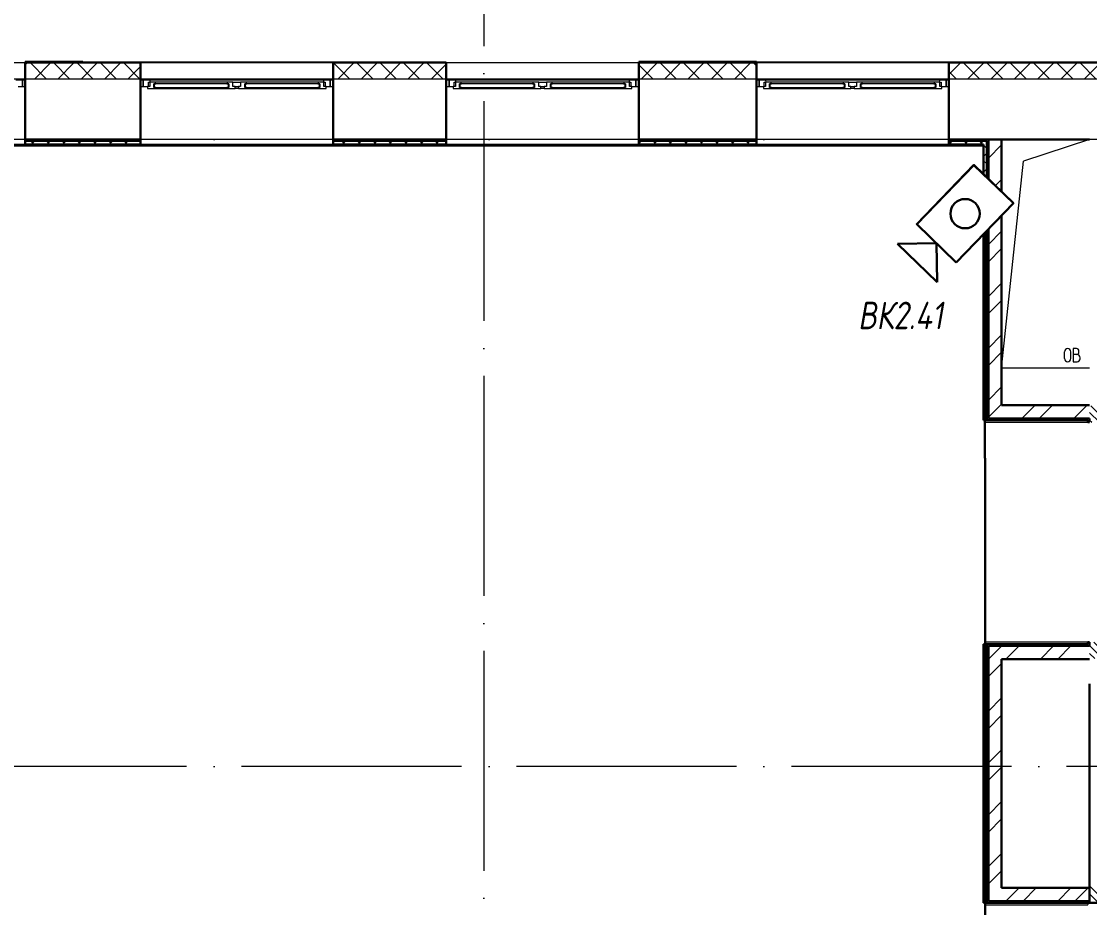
# Model space of a CAD drawing. Header units: millimetres. Extents: x -495897 to 1376592, y -28539 to 470976.
# Drawn here: x 120566 to 130280, y 381775 to 389835 of the extents above; entities that cross this region are included whole.
import ezdxf
from ezdxf.enums import TextEntityAlignment as Align

# ---------------------------------------------------------------- set-up
doc = ezdxf.new("R2010")
doc.units = ezdxf.units.MM
doc.set_wipeout_variables(frame=1)
doc.linetypes.add('ADSK_Линия сетки', pattern=[25, 20, -2.5, 0, -2.5])
doc.linetypes.add('ADSK_Штриховая_ш2 п1_5', pattern=[4.5, 3, -1.5])
for name, color, linetype, lineweight in [('_ Окна', 7, 'Continuous', 9), ('RC-Видеонаблюдение', 5, 'Continuous', 30), ('RC-Линии_связи-Адресные', 5, 'Continuous', 30), ('Двери', 252, 'Continuous', 9), ('Линии', 7, 'Continuous', 9), ('Ограждение', 252, 'Continuous', 9), ('Окна', 252, 'Continuous', 9), ('Оси', 252, 'Continuous', 9), ('Перекрытие', 252, 'Continuous', 18), ('Стены внутренние', 7, 'Continuous', 18), ('Стены наружные', 7, 'Continuous', 18), ('Стены штриховка', 7, 'Continuous', 9)]:
    doc.layers.add(name, color=color, linetype=linetype, lineweight=lineweight)
doc.layers.add('RC-Позиционные_обозначения', color=7, linetype='Continuous')
doc.styles.add('RubezhCAD', font='', dxfattribs={"oblique": 10})
doc.styles.get("Standard").update_dxf_attribs({"font": ''})
doc.styles.get('RubezhCAD').set_extended_font_data('GOST type A')
doc.styles.get('Standard').set_extended_font_data('GOST type B')

# ---------------------------------------------------------------- blocks, each defined once
blk = doc.blocks.new('RC-UGO-CAM-02')
at = {"color": 1}
blk.add_line((6.243, 2.499), (6.243, -2.499), dxfattribs=at)
blk.add_attdef('PSTN', text='', height=2.5).set_placement((4.626, 3.284), align=Align.BOTTOM_LEFT)
blk.add_wipeout([(-3.743, -2.499), (-3.741, 2.497), (3.743, 2.499), (3.743, -2.499)], dxfattribs=at)
for q in [(6.243, 2.499), (6.243, -2.499)]:
    blk.add_line((3.743, 0), q, dxfattribs=at)
blk.add_lwpolyline([(3.743, -2.499), (3.743, 2.499), (-3.743, 2.499), (-3.743, -2.499), (3.743, -2.499)], close=True, dxfattribs=at)
blk.add_circle((0, 0), 1.332, dxfattribs=at)
blk = doc.blocks.new('2 этаж')
at = {"layer": 'Двери', "lineweight": 18, "true_color": 0x636466}
h = blk.add_hatch(dxfattribs=at)
h.set_pattern_fill('FP_2', color=251, angle=-90, style=0, pattern_type=2)
h.set_pattern_definition([(315, (131231.006, 24915.747), (35.3553, 35.3553), [])])
h.paths.add_polyline_path([(131036, 23640.7), (131426, 23640.7), (131426, 23790.7), (131036, 23790.7)])
h.paths.add_polyline_path([(131036, 25790.7), (131426, 25790.7), (131426, 25940.7), (131036, 25940.7)])
h = blk.add_hatch(dxfattribs=at)
h.set_pattern_fill('FP_2', color=251, angle=90, style=0, pattern_type=2)
h.set_pattern_definition([(135, (131231.006, 20395.747), (-35.3553, -35.3553), [])])
h.paths.add_polyline_path([(131036, 19470.7), (131426, 19470.7), (131426, 19620.7), (131036, 19620.7), (131036, 19490.5)])
h.paths.add_polyline_path([(131234.3, 21420.7), (131426, 21420.7), (131426, 21570.7), (131036, 21570.7), (131036, 21420.7)])
at = {"layer": '_ Окна', "color": 251, "lineweight": 18, "true_color": 0x636466}
for p, q in [((121331, 28900.7), (121271.6, 28900.7)), ((121331, 28842.7), (121331, 28900.7)), ((122490.5, 28900.7), (122431, 28900.7)), ((122431, 28900.7), (122431, 28842.7)), ((122477, 28842.7), (122477, 28883.7)), ((122477, 28883.7), (122489, 28883.7)), ((122489, 28883.7), (122489, 28842.7)), ((122539.5, 28883.7), (122489, 28883.7)), ((122495, 28883.7), (122490.5, 28900.7)), ((122526, 28834.7), (122526, 28866.7)), ((122526, 28866.7), (122544, 28866.7)), ((122544, 28866.7), (122539.5, 28883.7)), ((123195.6, 28883.7), (123191, 28866.7)), ((123191, 28866.7), (123209, 28866.7)), ((123246, 28883.7), (123195.6, 28883.7)), ((123209, 28866.7), (123209, 28834.7)), ((123246, 28842.7), (123246, 28883.7)), ((123316, 28883.7), (123316, 28842.7)), ((123366.5, 28883.7), (123316, 28883.7)), ((123353, 28834.7), (123353, 28866.7)), ((123353, 28866.7), (123371, 28866.7)), ((123371, 28866.7), (123366.5, 28883.7)), ((124022.6, 28883.7), (124018, 28866.7)), ((124018, 28866.7), (124036, 28866.7)), ((124073, 28883.7), (124022.6, 28883.7)), ((124036, 28866.7), (124036, 28834.7)), ((124071.6, 28900.7), (124067, 28883.7)), ((124131, 28900.7), (124071.6, 28900.7)), ((124073, 28842.7), (124073, 28883.7)), ((124073, 28883.7), (124085, 28883.7)), ((124085, 28883.7), (124085, 28842.7)), ((124131, 28842.7), (124131, 28900.7)), ((125270.5, 28900.7), (125211, 28900.7)), ((125211, 28900.7), (125211, 28842.7)), ((125257, 28842.7), (125257, 28883.7)), ((125257, 28883.7), (125269, 28883.7)), ((125269, 28883.7), (125269, 28842.7)), ((125319.5, 28883.7), (125269, 28883.7)), ((125275, 28883.7), (125270.5, 28900.7)), ((125306, 28834.7), (125306, 28866.7)), ((125306, 28866.7), (125324, 28866.7)), ((125324, 28866.7), (125319.5, 28883.7)), ((125975.6, 28883.7), (125971, 28866.7)), ((125971, 28866.7), (125989, 28866.7)), ((126026, 28883.7), (125975.6, 28883.7)), ((125989, 28866.7), (125989, 28834.7)), ((126026, 28842.7), (126026, 28883.7)), ((126096, 28883.7), (126096, 28842.7)), ((126146.5, 28883.7), (126096, 28883.7)), ((126133, 28834.7), (126133, 28866.7)), ((126133, 28866.7), (126151, 28866.7)), ((126151, 28866.7), (126146.5, 28883.7)), ((126802.6, 28883.7), (126798, 28866.7)), ((126798, 28866.7), (126816, 28866.7)), ((126853, 28883.7), (126802.6, 28883.7)), ((126816, 28866.7), (126816, 28834.7)), ((126851.6, 28900.7), (126847, 28883.7)), ((126911, 28900.7), (126851.6, 28900.7)), ((126853, 28842.7), (126853, 28883.7)), ((126853, 28883.7), (126865, 28883.7)), ((126865, 28883.7), (126865, 28842.7)), ((126911, 28842.7), (126911, 28900.7)), ((128090.5, 28900.7), (128031, 28900.7)), ((128031, 28900.7), (128031, 28842.7)), ((128077, 28842.7), (128077, 28883.7)), ((128077, 28883.7), (128089, 28883.7)), ((128089, 28883.7), (128089, 28842.7)), ((128139.5, 28883.7), (128089, 28883.7)), ((128095, 28883.7), (128090.5, 28900.7)), ((128126, 28834.7), (128126, 28866.7)), ((128126, 28866.7), (128144, 28866.7)), ((128144, 28866.7), (128139.5, 28883.7)), ((128795.6, 28883.7), (128791, 28866.7)), ((128791, 28866.7), (128809, 28866.7)), ((128846, 28883.7), (128795.6, 28883.7)), ((128809, 28866.7), (128809, 28834.7)), ((128846, 28842.7), (128846, 28883.7)), ((128916, 28883.7), (128916, 28842.7)), ((128966.5, 28883.7), (128916, 28883.7)), ((128953, 28834.7), (128953, 28866.7)), ((128953, 28866.7), (128971, 28866.7)), ((128971, 28866.7), (128966.5, 28883.7)), ((129622.6, 28883.7), (129618, 28866.7)), ((129618, 28866.7), (129636, 28866.7)), ((129673, 28883.7), (129622.6, 28883.7)), ((129636, 28866.7), (129636, 28834.7)), ((129671.6, 28900.7), (129667, 28883.7)), ((129731, 28900.7), (129671.6, 28900.7)), ((129673, 28842.7), (129673, 28883.7)), ((129673, 28883.7), (129685, 28883.7)), ((129685, 28883.7), (129685, 28842.7)), ((129731, 28842.7), (129731, 28900.7)), ((121293, 28842.7), (121331, 28842.7)), ((122431, 28842.7), (122469, 28842.7)), ((122489, 28842.7), (122469, 28842.7)), ((122469, 28842.7), (122469, 28825.7)), ((122469, 28825.7), (122525, 28825.7)), ((122525, 28825.7), (122526, 28826.7)), ((122544, 28834.7), (122526, 28834.7)), ((122526, 28826.7), (122527, 28825.7)), ((122527, 28825.7), (122541.6, 28825.7)), ((122541.6, 28825.7), (122544, 28834.7)), ((123209, 28834.7), (123191, 28834.7)), ((123191, 28834.7), (123193.4, 28825.7)), ((123193.4, 28825.7), (123208, 28825.7)), ((123208, 28825.7), (123209, 28826.7)), ((123209, 28826.7), (123210, 28825.7)), ((123210, 28825.7), (123266, 28825.7)), ((123266, 28842.7), (123246, 28842.7)), ((123266, 28825.7), (123266, 28842.7)), ((123316, 28842.7), (123296, 28842.7)), ((123296, 28842.7), (123296, 28825.7)), ((123296, 28825.7), (123352, 28825.7)), ((123352, 28825.7), (123353, 28826.7)), ((123371, 28834.7), (123353, 28834.7)), ((123353, 28826.7), (123354, 28825.7)), ((123354, 28825.7), (123368.6, 28825.7)), ((123368.6, 28825.7), (123371, 28834.7)), ((124036, 28834.7), (124018, 28834.7)), ((124018, 28834.7), (124020.4, 28825.7)), ((124020.4, 28825.7), (124035, 28825.7)), ((124035, 28825.7), (124036, 28826.7)), ((124036, 28826.7), (124037, 28825.7)), ((124037, 28825.7), (124093, 28825.7)), ((124093, 28842.7), (124073, 28842.7)), ((124093, 28825.7), (124093, 28842.7)), ((124093, 28842.7), (124131, 28842.7)), ((125211, 28842.7), (125249, 28842.7)), ((125269, 28842.7), (125249, 28842.7)), ((125249, 28842.7), (125249, 28825.7)), ((125249, 28825.7), (125305, 28825.7)), ((125305, 28825.7), (125306, 28826.7)), ((125324, 28834.7), (125306, 28834.7)), ((125306, 28826.7), (125307, 28825.7)), ((125307, 28825.7), (125321.6, 28825.7)), ((125321.6, 28825.7), (125324, 28834.7)), ((125989, 28834.7), (125971, 28834.7)), ((125971, 28834.7), (125973.4, 28825.7)), ((125973.4, 28825.7), (125988, 28825.7)), ((125988, 28825.7), (125989, 28826.7)), ((125989, 28826.7), (125990, 28825.7)), ((125990, 28825.7), (126046, 28825.7)), ((126046, 28842.7), (126026, 28842.7)), ((126046, 28825.7), (126046, 28842.7)), ((126096, 28842.7), (126076, 28842.7)), ((126076, 28842.7), (126076, 28825.7)), ((126076, 28825.7), (126132, 28825.7)), ((126132, 28825.7), (126133, 28826.7)), ((126151, 28834.7), (126133, 28834.7)), ((126133, 28826.7), (126134, 28825.7)), ((126134, 28825.7), (126148.6, 28825.7)), ((126148.6, 28825.7), (126151, 28834.7)), ((126816, 28834.7), (126798, 28834.7)), ((126798, 28834.7), (126800.4, 28825.7)), ((126800.4, 28825.7), (126815, 28825.7)), ((126815, 28825.7), (126816, 28826.7)), ((126816, 28826.7), (126817, 28825.7)), ((126817, 28825.7), (126873, 28825.7)), ((126873, 28842.7), (126853, 28842.7)), ((126873, 28825.7), (126873, 28842.7)), ((126873, 28842.7), (126911, 28842.7)), ((128031, 28842.7), (128069, 28842.7)), ((128089, 28842.7), (128069, 28842.7)), ((128069, 28842.7), (128069, 28825.7)), ((128069, 28825.7), (128125, 28825.7)), ((128125, 28825.7), (128126, 28826.7)), ((128144, 28834.7), (128126, 28834.7)), ((128126, 28826.7), (128127, 28825.7)), ((128127, 28825.7), (128141.6, 28825.7)), ((128141.6, 28825.7), (128144, 28834.7)), ((128809, 28834.7), (128791, 28834.7)), ((128791, 28834.7), (128793.4, 28825.7)), ((128793.4, 28825.7), (128808, 28825.7)), ((128808, 28825.7), (128809, 28826.7)), ((128809, 28826.7), (128810, 28825.7)), ((128810, 28825.7), (128866, 28825.7)), ((128866, 28842.7), (128846, 28842.7)), ((128866, 28825.7), (128866, 28842.7)), ((128916, 28842.7), (128896, 28842.7)), ((128896, 28842.7), (128896, 28825.7)), ((128896, 28825.7), (128952, 28825.7)), ((128952, 28825.7), (128953, 28826.7)), ((128971, 28834.7), (128953, 28834.7)), ((128953, 28826.7), (128954, 28825.7)), ((128954, 28825.7), (128968.6, 28825.7)), ((128968.6, 28825.7), (128971, 28834.7)), ((129636, 28834.7), (129618, 28834.7)), ((129618, 28834.7), (129620.4, 28825.7)), ((129620.4, 28825.7), (129635, 28825.7)), ((129635, 28825.7), (129636, 28826.7)), ((129636, 28826.7), (129637, 28825.7)), ((129637, 28825.7), (129693, 28825.7)), ((129693, 28842.7), (129673, 28842.7)), ((129693, 28825.7), (129693, 28842.7)), ((129693, 28842.7), (129731, 28842.7))]:
    blk.add_line(p, q, dxfattribs=at)
at = {"layer": '_ Окна', "color": 251, "true_color": 0x636466}
for p, q in [((121356, 28900.7), (121331, 28900.7)), ((121331, 28900.7), (121331, 28842.7)), ((122431, 28900.7), (122406, 28900.7)), ((122431, 28842.7), (122431, 28900.7)), ((122529, 28866.7), (122526, 28866.7)), ((122526, 28866.7), (122526, 28834.7)), ((123206, 28866.7), (122529, 28866.7)), ((122529, 28866.7), (122529, 28834.7)), ((122529, 28834.7), (122529, 28866.7)), ((123206, 28834.7), (123206, 28866.7)), ((123206, 28866.7), (123206, 28834.7)), ((123209, 28866.7), (123206, 28866.7)), ((123209, 28834.7), (123209, 28866.7)), ((123356, 28866.7), (123353, 28866.7)), ((123353, 28866.7), (123353, 28834.7)), ((124033, 28866.7), (123356, 28866.7)), ((123356, 28866.7), (123356, 28834.7)), ((123356, 28834.7), (123356, 28866.7)), ((124033, 28834.7), (124033, 28866.7)), ((124033, 28866.7), (124033, 28834.7)), ((124036, 28866.7), (124033, 28866.7)), ((124036, 28834.7), (124036, 28866.7)), ((124156, 28900.7), (124131, 28900.7)), ((124131, 28900.7), (124131, 28842.7)), ((125211, 28900.7), (125186, 28900.7)), ((125211, 28842.7), (125211, 28900.7)), ((125309, 28866.7), (125306, 28866.7)), ((125306, 28866.7), (125306, 28834.7)), ((125986, 28866.7), (125309, 28866.7)), ((125309, 28866.7), (125309, 28834.7)), ((125309, 28834.7), (125309, 28866.7)), ((125986, 28834.7), (125986, 28866.7)), ((125986, 28866.7), (125986, 28834.7)), ((125989, 28866.7), (125986, 28866.7)), ((125989, 28834.7), (125989, 28866.7)), ((126136, 28866.7), (126133, 28866.7)), ((126133, 28866.7), (126133, 28834.7)), ((126813, 28866.7), (126136, 28866.7)), ((126136, 28866.7), (126136, 28834.7)), ((126136, 28834.7), (126136, 28866.7)), ((126813, 28834.7), (126813, 28866.7)), ((126813, 28866.7), (126813, 28834.7)), ((126816, 28866.7), (126813, 28866.7)), ((126816, 28834.7), (126816, 28866.7)), ((126936, 28900.7), (126911, 28900.7)), ((126911, 28900.7), (126911, 28842.7)), ((128031, 28900.7), (128006, 28900.7)), ((128031, 28842.7), (128031, 28900.7)), ((128129, 28866.7), (128126, 28866.7)), ((128126, 28866.7), (128126, 28834.7)), ((128806, 28866.7), (128129, 28866.7)), ((128129, 28866.7), (128129, 28834.7)), ((128129, 28834.7), (128129, 28866.7)), ((128806, 28834.7), (128806, 28866.7)), ((128806, 28866.7), (128806, 28834.7)), ((128809, 28866.7), (128806, 28866.7)), ((128809, 28834.7), (128809, 28866.7)), ((128956, 28866.7), (128953, 28866.7)), ((128953, 28866.7), (128953, 28834.7)), ((129633, 28866.7), (128956, 28866.7)), ((128956, 28866.7), (128956, 28834.7)), ((128956, 28834.7), (128956, 28866.7)), ((129633, 28834.7), (129633, 28866.7)), ((129633, 28866.7), (129633, 28834.7)), ((129636, 28866.7), (129633, 28866.7)), ((129636, 28834.7), (129636, 28866.7)), ((129756, 28900.7), (129731, 28900.7)), ((129731, 28900.7), (129731, 28842.7)), ((121331, 28842.7), (121356, 28842.7)), ((122406, 28842.7), (122431, 28842.7)), ((122526, 28834.7), (122529, 28834.7)), ((122529, 28834.7), (123206, 28834.7)), ((123206, 28834.7), (123209, 28834.7)), ((123353, 28834.7), (123356, 28834.7)), ((123356, 28834.7), (124033, 28834.7)), ((124033, 28834.7), (124036, 28834.7)), ((124131, 28842.7), (124156, 28842.7)), ((125186, 28842.7), (125211, 28842.7)), ((125306, 28834.7), (125309, 28834.7)), ((125309, 28834.7), (125986, 28834.7)), ((125986, 28834.7), (125989, 28834.7)), ((126133, 28834.7), (126136, 28834.7)), ((126136, 28834.7), (126813, 28834.7)), ((126813, 28834.7), (126816, 28834.7)), ((126911, 28842.7), (126936, 28842.7)), ((128006, 28842.7), (128031, 28842.7)), ((128126, 28834.7), (128129, 28834.7)), ((128129, 28834.7), (128806, 28834.7)), ((128806, 28834.7), (128809, 28834.7)), ((128953, 28834.7), (128956, 28834.7)), ((128956, 28834.7), (129633, 28834.7)), ((129633, 28834.7), (129636, 28834.7)), ((129731, 28842.7), (129756, 28842.7))]:
    blk.add_line(p, q, dxfattribs=at)
at = {"layer": 'Двери', "color": 251, "linetype": 'ADSK_Штриховая_ш2 п1_5', "true_color": 0x636466}
for p, q in [((131036, 21570.7), (131036, 21420.7)), ((131036, 21420.7), (131426, 21420.7))]:
    blk.add_line(p, q, dxfattribs=at)
at = {"layer": 'Линии', "color": 251, "lineweight": 18, "ltscale": 100, "true_color": 0x636466}
for p, q in [((131036, 28360.7), (130435.7, 28163.1)), ((130236, 26280.7), (130435.7, 28163.1)), ((130808, 26369), (130808, 26431.6)), ((130865.4, 26369), (130865.4, 26431.6)), ((130915.6, 26460.3), (130885.6, 26460.3)), ((130885.6, 26460.3), (130885.6, 26340.3)), ((130938.9, 26427), (130938.9, 26437)), ((130918.9, 26407), (130885.6, 26407)), ((130885.6, 26340.3), (130922.2, 26340.3)), ((130948.9, 26367), (130948.9, 26377)), ((131036, 26280.7), (130236, 26280.7))]:
    blk.add_line(p, q, dxfattribs=at)
at = {"layer": 'Линии', "color": 251, "lineweight": 18, "true_color": 0x636466}
for centre, radius, start, end in [((130836.7, 26431.6), 28.7, 0, 180), ((130915.6, 26437), 23.3, 0, 90), ((130918.9, 26427), 20, 270, 0), ((130836.7, 26369), 28.7, 180, 0), ((130918.9, 26377), 30, 0, 90), ((130922.2, 26367), 26.7, 270, 0)]:
    blk.add_arc(centre, radius, start, end, dxfattribs=at)
at = {"layer": 'Ограждение', "color": 251, "true_color": 0x636466}
for p, q in [((130081, 25810.7), (130081, 25790.7)), ((130081, 25790.7), (131021, 25790.7)), ((130081, 23790.7), (130081, 23770.7)), ((131021, 23790.7), (130081, 23790.7)), ((130081, 21420.7), (130081, 21400.7)), ((130081, 21400.7), (131021, 21400.7)), ((131021, 21420.7), (131021, 21405.7)), ((131021, 21400.7), (131021, 21405.7))]:
    blk.add_line(p, q, dxfattribs=at)
for points, knots in [([(130081, 25790.7), (130081, 25790.7), (130081.1, 25790.8), (130081.4, 25791.1), (130081.7, 25791.4), (130082, 25791.7), (130082.2, 25792), (130082.5, 25792.3), (130083, 25792.7), (130083.4, 25793.1), (130083.8, 25793.5), (130084.2, 25793.9), (130084.9, 25794.7), (130085.6, 25795.3), (130086, 25795.7)], [0, 0, 0, 0, 0.166667, 0.25, 0.333333, 0.416667, 0.458333, 0.5, 0.583333, 0.666667, 0.708333, 0.75, 0.833333, 1, 1, 1, 1]), ([(130086, 23785.7), (130085.6, 23786.2), (130084.9, 23786.8), (130084.1, 23787.7), (130083.6, 23788.2), (130083.2, 23788.5), (130082.9, 23788.9), (130082.5, 23789.2), (130082.2, 23789.5), (130082, 23789.8), (130081.7, 23790.1), (130081.4, 23790.4), (130081.1, 23790.7), (130081, 23790.7), (130081, 23790.7)], [0, 0, 0, 0, 0.166667, 0.25, 0.333333, 0.375, 0.416667, 0.5, 0.541667, 0.583333, 0.666667, 0.75, 0.833333, 1, 1, 1, 1]), ([(130086, 21405.7), (130085.6, 21405.3), (130084.9, 21404.7), (130084.1, 21403.8), (130083.6, 21403.3), (130083.2, 21403), (130082.9, 21402.6), (130082.5, 21402.3), (130082.2, 21402), (130082, 21401.7), (130081.7, 21401.4), (130081.4, 21401.1), (130081.1, 21400.8), (130081, 21400.7), (130081, 21400.7)], [0, 0, 0, 0, 0.166667, 0.25, 0.333333, 0.375, 0.416667, 0.5, 0.541667, 0.583333, 0.666667, 0.75, 0.833333, 1, 1, 1, 1])]:
    blk.add_open_spline(points, degree=3, knots=knots, dxfattribs=at)
at = {"layer": 'Окна', "color": 251, "true_color": 0x636466}
for p, q in [((124071.6, 28900.7), (122490.5, 28900.7)), ((123195.6, 28883.7), (122539.5, 28883.7)), ((123246.2, 28883.7), (123316, 28883.7)), ((124022.6, 28883.7), (123366.5, 28883.7)), ((126851.6, 28900.7), (125270.5, 28900.7)), ((125975.6, 28883.7), (125319.5, 28883.7)), ((126026, 28883.7), (126096, 28883.7)), ((126802.6, 28883.7), (126146.5, 28883.7)), ((129671.6, 28900.7), (128090.5, 28900.7)), ((128795.6, 28883.7), (128139.5, 28883.7)), ((128846, 28883.7), (128916, 28883.7)), ((129622.6, 28883.7), (128966.5, 28883.7)), ((122525, 28825.7), (122527, 28825.7)), ((122541.6, 28825.7), (123193.4, 28825.7)), ((123208, 28825.7), (123210, 28825.7)), ((123266, 28842.7), (123296, 28842.7)), ((123296, 28825.7), (123266, 28825.7)), ((123352, 28825.7), (123354, 28825.7)), ((123368.6, 28825.7), (124020.4, 28825.7)), ((124035, 28825.7), (124037, 28825.7)), ((125305, 28825.7), (125307, 28825.7)), ((125321.6, 28825.7), (125973.4, 28825.7)), ((125988, 28825.7), (125990, 28825.7)), ((126046, 28842.7), (126076, 28842.7)), ((126076, 28825.7), (126046, 28825.7)), ((126132, 28825.7), (126134, 28825.7)), ((126148.6, 28825.7), (126800.4, 28825.7)), ((126815, 28825.7), (126817, 28825.7)), ((128125, 28825.7), (128127, 28825.7)), ((128141.6, 28825.7), (128793.4, 28825.7)), ((128808, 28825.7), (128810, 28825.7)), ((128866, 28842.7), (128896, 28842.7)), ((128896, 28825.7), (128866, 28825.7)), ((128952, 28825.7), (128954, 28825.7)), ((128968.6, 28825.7), (129620.4, 28825.7)), ((129635, 28825.7), (129637, 28825.7))]:
    blk.add_line(p, q, dxfattribs=at)
at = {"layer": 'Оси', "color": 251, "linetype": 'ADSK_Линия сетки', "ltscale": 100, "true_color": 0x636466}
for p, q in [((125526, 33711.4), (125526, 16056.5)), ((165326, 28360.7), (93603.7, 28360.7)), ((165326, 22660.7), (93565.9, 22660.7))]:
    blk.add_line(p, q, dxfattribs=at)
at = {"layer": 'Перекрытие', "color": 251, "ltscale": 100, "true_color": 0x636466}
blk.add_line((131036, 26280.7), (130236, 26280.7), dxfattribs=at)
at = {"layer": 'Стены внутренние', "color": 251, "true_color": 0x636466}
for p, q in [((119606, 29062.7), (121356, 29062.7)), ((122406, 29062.7), (124156, 29062.7)), ((125186, 29062.7), (126936, 29062.7)), ((128006, 29062.7), (129756, 29062.7)), ((131231, 28910.7), (115751, 28910.7)), ((121356, 28360.7), (119606, 28360.7)), ((124156, 28360.7), (122406, 28360.7)), ((126936, 28360.7), (125186, 28360.7)), ((129756, 28360.7), (128006, 28360.7))]:
    blk.add_line(p, q, dxfattribs=at)
at = {"layer": 'Стены внутренние', "color": 251, "lineweight": 30, "true_color": 0x636466}
for p, q in [((121356, 28360.7), (121356, 29062.7)), ((121356, 29062.7), (122406, 29062.7)), ((122406, 28360.7), (122406, 29062.7)), ((124156, 28360.7), (124156, 29062.7)), ((124156, 29062.7), (125186, 29062.7)), ((125186, 28360.7), (125186, 29062.7)), ((126936, 28360.7), (126936, 29062.7)), ((126936, 29062.7), (128006, 29062.7)), ((128006, 28360.7), (128006, 29062.7)), ((129756, 28360.7), (129756, 29062.7)), ((132006.1, 29062.7), (129756, 29062.7)), ((122406, 28360.7), (121356, 28360.7)), ((125186, 28360.7), (124156, 28360.7)), ((128006, 28360.7), (126936, 28360.7)), ((131036, 28360.7), (130236, 28360.7)), ((131036, 23410.7), (131036, 21555.7)), ((131426, 21420.7), (131036, 21420.7))]:
    blk.add_line(p, q, dxfattribs=at)
at = {"layer": 'Стены внутренние', "color": 251, "linetype": 'Continuous', "lineweight": 9, "true_color": 0x636466}
for p, q in [((121358, 29039.5), (121379.3, 29060.7)), ((121551, 28910.7), (121401, 29060.7)), ((121441.4, 28910.7), (121591.4, 29060.7)), ((121763.1, 28910.7), (121613.1, 29060.7)), ((121653.6, 28910.7), (121803.6, 29060.7)), ((121975.2, 28910.7), (121825.2, 29060.7)), ((121865.7, 28910.7), (122015.7, 29060.7)), ((122187.4, 28910.7), (122037.4, 29060.7)), ((122077.8, 28910.7), (122227.8, 29060.7)), ((122093.7, 29060.7), (122092.5, 29062.7)), ((122399.5, 28910.7), (122249.5, 29060.7)), ((124308.7, 28910.7), (124158.7, 29060.7)), ((124199.1, 28910.7), (124349.1, 29060.7)), ((124520.8, 28910.7), (124370.8, 29060.7)), ((124411.3, 28910.7), (124561.3, 29060.7)), ((124732.9, 28910.7), (124582.9, 29060.7)), ((124623.4, 28910.7), (124773.4, 29060.7)), ((124945.1, 28910.7), (124795.1, 29060.7)), ((124835.5, 28910.7), (124985.5, 29060.7)), ((125157.2, 28910.7), (125007.2, 29060.7)), ((125047.7, 28910.7), (125184, 29047.1)), ((126956.9, 28910.7), (127106.9, 29060.7)), ((127278.5, 28910.7), (127128.5, 29060.7)), ((127169, 28910.7), (127319, 29060.7)), ((127490.7, 28910.7), (127340.7, 29060.7)), ((127373, 29060.7), (127371.8, 29062.7)), ((127381.1, 28910.7), (127531.1, 29060.7)), ((127516.2, 29062.7), (127515.1, 29060.7)), ((127702.8, 28910.7), (127552.8, 29060.7)), ((127593.3, 28910.7), (127743.3, 29060.7)), ((127914.9, 28910.7), (127764.9, 29060.7)), ((127805.4, 28910.7), (127955.4, 29060.7)), ((128004, 29033.8), (127977, 29060.7)), ((129756, 28952.2), (129864.6, 29060.7)), ((130036.2, 28910.7), (129886.2, 29060.7)), ((129926.7, 28910.7), (130076.7, 29060.7)), ((130248.4, 28910.7), (130098.4, 29060.7)), ((130138.8, 28910.7), (130288.8, 29060.7)), ((130460.5, 28910.7), (130310.5, 29060.7)), ((130331.8, 29062.7), (130330.7, 29060.7)), ((130351, 28910.7), (130501, 29060.7)), ((130672.6, 28910.7), (130522.6, 29060.7)), ((130563.1, 28910.7), (130713.1, 29060.7)), ((130566.5, 29062.7), (130565.3, 29060.7)), ((130884.8, 28910.7), (130734.8, 29060.7)), ((130775.2, 28910.7), (130925.2, 29060.7)), ((131096.9, 28910.7), (130946.9, 29060.7)), ((130987.4, 28910.7), (131137.4, 29060.7)), ((122290, 28910.7), (122404, 29024.8)), ((125186, 28987.9), (125184, 28991.3)), ((127066.4, 28910.7), (126938, 29039.1)), ((129756, 29032.5), (129758, 29032.5)), ((129824.1, 28910.7), (129756, 28978.8))]:
    blk.add_line(p, q, dxfattribs=at)
at = {"layer": 'Стены наружные', "color": 251, "lineweight": 30, "true_color": 0x636466}
for p, q in [((121881, 29067.7), (121356, 29067.7)), ((121356, 29067.7), (121356, 29062.7)), ((121356, 29062.7), (121881, 29062.7)), ((121881, 29067.7), (121881, 29062.7)), ((126936, 29067.7), (128006, 29067.7)), ((126936, 29067.7), (126936, 29062.7)), ((128006, 29062.7), (126936, 29062.7)), ((128006, 29067.7), (128006, 29062.7)), ((130071, 28310.7), (112936, 28310.7)), ((112936, 28305.7), (130071, 28305.7)), ((121356, 28315.7), (121356, 28360.7)), ((122406, 28315.7), (121356, 28315.7)), ((122406, 28315.7), (122406, 28360.7)), ((124156, 28315.7), (124156, 28360.7)), ((125186, 28315.7), (124156, 28315.7)), ((125186, 28315.7), (125186, 28360.7)), ((126936, 28315.7), (126936, 28360.7)), ((128006, 28315.7), (126936, 28315.7)), ((128006, 28315.7), (128006, 28360.7)), ((130236, 28360.7), (129756, 28360.7)), ((129756, 28315.7), (129756, 28360.7)), ((130071, 28315.7), (129756, 28315.7)), ((130071, 28310.7), (130071, 28315.7)), ((130071, 25810.7), (130071, 28305.7)), ((130101, 25810.7), (130101, 28345.7)), ((130116, 28360.7), (130116, 25825.7)), ((130236, 28360.7), (130236, 25945.7)), ((131036, 25945.7), (130236, 25945.7)), ((131021, 25810.7), (130071, 25810.7)), ((130116, 25825.7), (131036, 25825.7)), ((131021, 25810.7), (131021, 25790.7)), ((131021, 25790.7), (131036, 25790.7)), ((131036, 25810.7), (131036, 25825.7)), ((130071, 23770.7), (131021, 23770.7)), ((130071, 21420.7), (130071, 23770.7)), ((130101, 21420.7), (130101, 23770.7)), ((130116, 23755.7), (130116, 21435.7)), ((131036, 23755.7), (130116, 23755.7)), ((131021, 23790.7), (131021, 23770.7)), ((131021, 23790.7), (131036, 23790.7)), ((131036, 23755.7), (131036, 23790.7)), ((131036, 23635.7), (130236, 23635.7)), ((130236, 23635.7), (130236, 21555.7)), ((131036, 21555.7), (130236, 21555.7)), ((131036, 21555.7), (131036, 21420.7)), ((131036, 21420.7), (130071, 21420.7)), ((131036, 21435.7), (130116, 21435.7))]:
    blk.add_line(p, q, dxfattribs=at)
at = {"layer": 'Стены наружные', "color": 251, "true_color": 0x636466}
for p, q in [((121881, 29067.7), (124671, 29067.7)), ((122406, 29067.7), (122406, 29062.7)), ((124156, 29062.7), (122406, 29062.7)), ((124156, 29062.7), (124156, 29067.7)), ((124671, 29062.7), (124671, 29067.7)), ((128006, 29067.7), (130351, 29067.7)), ((130351, 29062.7), (130351, 29067.7)), ((121356, 28315.7), (119606, 28315.7)), ((124156, 28315.7), (122406, 28315.7)), ((126936, 28315.7), (125186, 28315.7)), ((129756, 28315.7), (128006, 28315.7))]:
    blk.add_line(p, q, dxfattribs=at)
at = {"layer": 'Стены наружные', "color": 251, "linetype": 'Continuous', "lineweight": 9, "true_color": 0x636466}
for p, q in [((127371.8, 29062.7), (127368.9, 29067.7)), ((127518.6, 29066.9), (127516.2, 29062.7)), ((121438.8, 28315.7), (121408.8, 28345.7)), ((121412.1, 28315.7), (121442.1, 28345.7)), ((121580.3, 28315.7), (121550.3, 28345.7)), ((121553.5, 28315.7), (121583.5, 28345.7)), ((121721.7, 28315.7), (121691.7, 28345.7)), ((121695, 28315.7), (121725, 28345.7)), ((121725, 28345.7), (121740, 28360.7)), ((121863.1, 28315.7), (121833.1, 28345.7)), ((121836.4, 28315.7), (121866.4, 28345.7)), ((122004.5, 28315.7), (121974.5, 28345.7)), ((121977.8, 28315.7), (122007.8, 28345.7)), ((122146, 28315.7), (122116, 28345.7)), ((122119.2, 28315.7), (122149.2, 28345.7)), ((122149.2, 28345.7), (122164.2, 28360.7)), ((122287.4, 28315.7), (122257.4, 28345.7)), ((122260.6, 28315.7), (122290.6, 28345.7)), ((122406, 28338.5), (122398.8, 28345.7)), ((122402.1, 28315.7), (122406, 28319.7)), ((124267.3, 28315.7), (124237.3, 28345.7)), ((124240.5, 28315.7), (124270.5, 28345.7)), ((124270.5, 28345.7), (124285.5, 28360.7)), ((124408.7, 28315.7), (124378.7, 28345.7)), ((124382, 28315.7), (124412, 28345.7)), ((124550.1, 28315.7), (124520.1, 28345.7)), ((124523.4, 28315.7), (124553.4, 28345.7)), ((124691.5, 28315.7), (124661.5, 28345.7)), ((124664.8, 28315.7), (124694.8, 28345.7)), ((124694.8, 28345.7), (124709.8, 28360.7)), ((124833, 28315.7), (124803, 28345.7)), ((124806.2, 28315.7), (124836.2, 28345.7)), ((124974.4, 28315.7), (124944.4, 28345.7)), ((124947.6, 28315.7), (124977.6, 28345.7)), ((125115.8, 28315.7), (125085.8, 28345.7)), ((125089.1, 28315.7), (125119.1, 28345.7)), ((125119.1, 28345.7), (125134.1, 28360.7)), ((126936, 28324.2), (126957.5, 28345.7)), ((126954.3, 28315.7), (126936, 28334)), ((127095.7, 28315.7), (127065.7, 28345.7)), ((127069, 28315.7), (127099, 28345.7)), ((127237.1, 28315.7), (127207.1, 28345.7)), ((127210.4, 28315.7), (127240.4, 28345.7)), ((127240.4, 28345.7), (127255.4, 28360.7)), ((127378.5, 28315.7), (127348.5, 28345.7)), ((127351.8, 28315.7), (127381.8, 28345.7)), ((127520, 28315.7), (127490, 28345.7)), ((127493.2, 28315.7), (127523.2, 28345.7)), ((127661.4, 28315.7), (127631.4, 28345.7)), ((127634.7, 28315.7), (127664.7, 28345.7)), ((127664.7, 28345.7), (127679.7, 28360.7)), ((127802.8, 28315.7), (127772.8, 28345.7)), ((127776.1, 28315.7), (127806.1, 28345.7)), ((127944.2, 28315.7), (127914.2, 28345.7)), ((127917.5, 28315.7), (127947.5, 28345.7)), ((129756, 28315.8), (129786, 28345.7)), ((129782.7, 28315.7), (129756, 28342.5)), ((129786, 28345.7), (129801, 28360.7)), ((129924.1, 28315.7), (129894.1, 28345.7)), ((129897.4, 28315.7), (129927.4, 28345.7)), ((130065.6, 28315.7), (130035.6, 28345.7)), ((130038.8, 28315.7), (130068.8, 28345.7)), ((130101, 28280.3), (130071, 28310.3)), ((130116, 28349.6), (130127.1, 28360.7)), ((130116, 28192.5), (130236, 28312.5)), ((130071, 28206.5), (130101, 28236.5)), ((130101, 28236.5), (130116, 28251.5)), ((130101, 28138.9), (130071, 28168.9)), ((130071, 28065.1), (130101, 28095.1)), ((130101, 27997.5), (130071, 28027.5)), ((130116, 27878.2), (130236, 27998.2)), ((130071, 27923.7), (130101, 27953.7)), ((130101, 27856), (130071, 27886)), ((130071, 27782.2), (130101, 27812.2)), ((130101, 27812.2), (130116, 27827.2)), ((130116, 27721), (130236, 27841)), ((130101, 27714.6), (130071, 27744.6)), ((130071, 27640.8), (130101, 27670.8)), ((130101, 27573.2), (130071, 27603.2)), ((130071, 27499.4), (130101, 27529.4)), ((130116, 27406.7), (130236, 27526.7)), ((130101, 27431.8), (130071, 27461.8)), ((130101, 27388), (130116, 27403)), ((130071, 27358), (130101, 27388)), ((130101, 27290.3), (130071, 27320.3)), ((130116, 27249.5), (130236, 27369.5)), ((130071, 27216.6), (130101, 27246.6)), ((130101, 27148.9), (130071, 27178.9)), ((130071, 27075.1), (130101, 27105.1)), ((130101, 27007.5), (130071, 27037.5)), ((130116, 26935.2), (130236, 27055.2)), ((130071, 26933.7), (130101, 26963.7)), ((130101, 26963.7), (130116, 26978.7)), ((130101, 26866.1), (130071, 26896.1)), ((130071, 26792.3), (130101, 26822.3)), ((130116, 26778.1), (130236, 26898.1)), ((130101, 26724.7), (130071, 26754.7)), ((130071, 26650.9), (130101, 26680.9)), ((130101, 26583.2), (130071, 26613.2)), ((130071, 26509.5), (130101, 26539.5)), ((130101, 26539.5), (130116, 26554.5)), ((130116, 26463.8), (130236, 26583.8)), ((130101, 26441.8), (130071, 26471.8)), ((130116, 26306.6), (130236, 26426.6)), ((130071, 26368), (130101, 26398)), ((130101, 26300.4), (130071, 26330.4)), ((130071, 26226.6), (130101, 26256.6)), ((130101, 26159), (130071, 26189)), ((130071, 26085.2), (130101, 26115.2)), ((130101, 26017.6), (130071, 26047.6)), ((130101, 26115.2), (130116, 26130.2)), ((130116, 25992.3), (130236, 26112.3)), ((130071, 25943.8), (130101, 25973.8)), ((130116, 25835.2), (130226.6, 25945.7)), ((130226.6, 25945.7), (130236, 25955.2)), ((130420.9, 25825.7), (130540.9, 25945.7)), ((130578.1, 25825.7), (130698.1, 25945.7)), ((130892.4, 25825.7), (131012.4, 25945.7)), ((130101, 25876.1), (130071, 25906.1)), ((130079.4, 25810.7), (130101, 25832.4)), ((130220.8, 25810.7), (130235.8, 25825.7)), ((130645.1, 25810.7), (130660.1, 25825.7)), ((130071, 23681), (130101, 23711)), ((130101, 23754.8), (130085.1, 23770.7)), ((130116.8, 23635.7), (130236.8, 23755.7)), ((130273.9, 23635.7), (130393.9, 23755.7)), ((130287.1, 23755.7), (130302.1, 23770.7)), ((130588.2, 23635.7), (130708.2, 23755.7)), ((130711.4, 23755.7), (130726.4, 23770.7)), ((130745.4, 23635.7), (130865.4, 23755.7)), ((130101, 23613.4), (130071, 23643.4)), ((130116, 23635), (130116.8, 23635.7)), ((130071, 23539.6), (130101, 23569.6)), ((130101, 23569.6), (130116, 23584.6)), ((130116, 23477.8), (130236, 23597.8)), ((130101, 23472), (130071, 23502)), ((130071, 23398.2), (130101, 23428.2)), ((130101, 23330.5), (130071, 23360.5)), ((130071, 23256.8), (130101, 23286.8)), ((130101, 23189.1), (130071, 23219.1)), ((130116, 23163.5), (130236, 23283.5)), ((130071, 23115.3), (130101, 23145.3)), ((130101, 23145.3), (130116, 23160.3)), ((130116, 23006.4), (130236, 23126.4)), ((130101, 23047.7), (130071, 23077.7)), ((130071, 22973.9), (130101, 23003.9)), ((130101, 22906.3), (130071, 22936.3)), ((130071, 22832.5), (130101, 22862.5)), ((130101, 22764.9), (130071, 22794.9)), ((130101, 22721.1), (130116, 22736.1)), ((130116, 22692.1), (130236, 22812.1)), ((130071, 22691.1), (130101, 22721.1)), ((130101, 22623.4), (130071, 22653.4)), ((130116, 22534.9), (130236, 22654.9)), ((130071, 22549.7), (130101, 22579.7)), ((130101, 22482), (130071, 22512)), ((130071, 22408.2), (130101, 22438.2)), ((130101, 22340.6), (130071, 22370.6)), ((130071, 22266.8), (130101, 22296.8)), ((130101, 22296.8), (130116, 22311.8)), ((130116, 22220.6), (130236, 22340.6)), ((130101, 22199.2), (130071, 22229.2)), ((130071, 22125.4), (130101, 22155.4)), ((130116, 22063.4), (130236, 22183.4)), ((130101, 22057.8), (130071, 22087.8)), ((130071, 21984), (130101, 22014)), ((130101, 21916.3), (130071, 21946.3)), ((130071, 21842.6), (130101, 21872.6)), ((130101, 21872.6), (130116, 21887.6)), ((130116, 21749.1), (130236, 21869.1)), ((130101, 21774.9), (130071, 21804.9)), ((130071, 21701.1), (130101, 21731.1)), ((130101, 21633.5), (130071, 21663.5)), ((130116, 21592), (130236, 21712)), ((130071, 21559.7), (130101, 21589.7)), ((130101, 21492.1), (130071, 21522.1)), ((130274.1, 21435.7), (130394.1, 21555.7)), ((130431.2, 21435.7), (130551.2, 21555.7)), ((130745.5, 21435.7), (130865.5, 21555.7)), ((130902.7, 21435.7), (131022.7, 21555.7)), ((130073.5, 21420.7), (130101, 21448.3)), ((130101, 21448.3), (130116, 21463.3)), ((130497.7, 21420.7), (130512.7, 21435.7)), ((130922, 21420.7), (130937, 21435.7))]:
    blk.add_line(p, q, dxfattribs=at)
at = {"layer": 'Стены штриховка', "color": 251, "true_color": 0x636466}
for p, q in [((121358, 28986.7), (121358, 29060.7)), ((121358, 29060.7), (122404, 29060.7)), ((122404, 29060.7), (122404, 28986.7)), ((124158, 28986.7), (124158, 29060.7)), ((124158, 29060.7), (125184, 29060.7)), ((125184, 29060.7), (125184, 28986.7)), ((126938, 28986.7), (126938, 29060.7)), ((126938, 29060.7), (128004, 29060.7)), ((128004, 29060.7), (128004, 28986.7)), ((129758, 28986.7), (129758, 29060.7)), ((129758, 29060.7), (131489, 29060.7)), ((121356, 28986.7), (121358, 28986.7)), ((122404, 28986.7), (122406, 28986.7)), ((124156, 28986.7), (124158, 28986.7)), ((125184, 28986.7), (125186, 28986.7)), ((126936, 28986.7), (126938, 28986.7)), ((128004, 28986.7), (128006, 28986.7)), ((129756, 28986.7), (129758, 28986.7)), ((121356, 28345.7), (122406, 28345.7)), ((124156, 28345.7), (125186, 28345.7)), ((126936, 28345.7), (128006, 28345.7)), ((129756, 28345.7), (130101, 28345.7)), ((130071, 28305.7), (130071, 28310.7)), ((131036, 25790.7), (131036, 25810.7))]:
    blk.add_line(p, q, dxfattribs=at)

msp = doc.modelspace()

# ---------------------------------------------------------------- linework, layer by layer
at = {"layer": 'RC-Линии_связи-Адресные'}
for p, q in [((129326.63, 387911.966), (129326.63, 385862.536)), ((129330.658, 378211.561), (129330.658, 385862.536))]:
    msp.add_line(p, q, dxfattribs=at)

# ---------------------------------------------------------------- block references
msp.add_blockref('2 этаж', (-756.474, 360398.765))

# ---------------------------------------------------------------- next in the draw order: block references
at = {"layer": 'RC-Видеонаблюдение'}
ref = msp.add_blockref('RC-UGO-CAM-02', (129147.038, 388085.757), dxfattribs=dict(at, xscale=-100, yscale=100, zscale=100, rotation=45.94291700827637))
ref.add_attrib('PSTN', 'ВК2.41', (128173.561, 387035.325), dxfattribs={"layer": 'RC-Позиционные_обозначения', "height": 250, "style": 'RubezhCAD', "oblique": 10})

doc.saveas('drawing.dxf')
